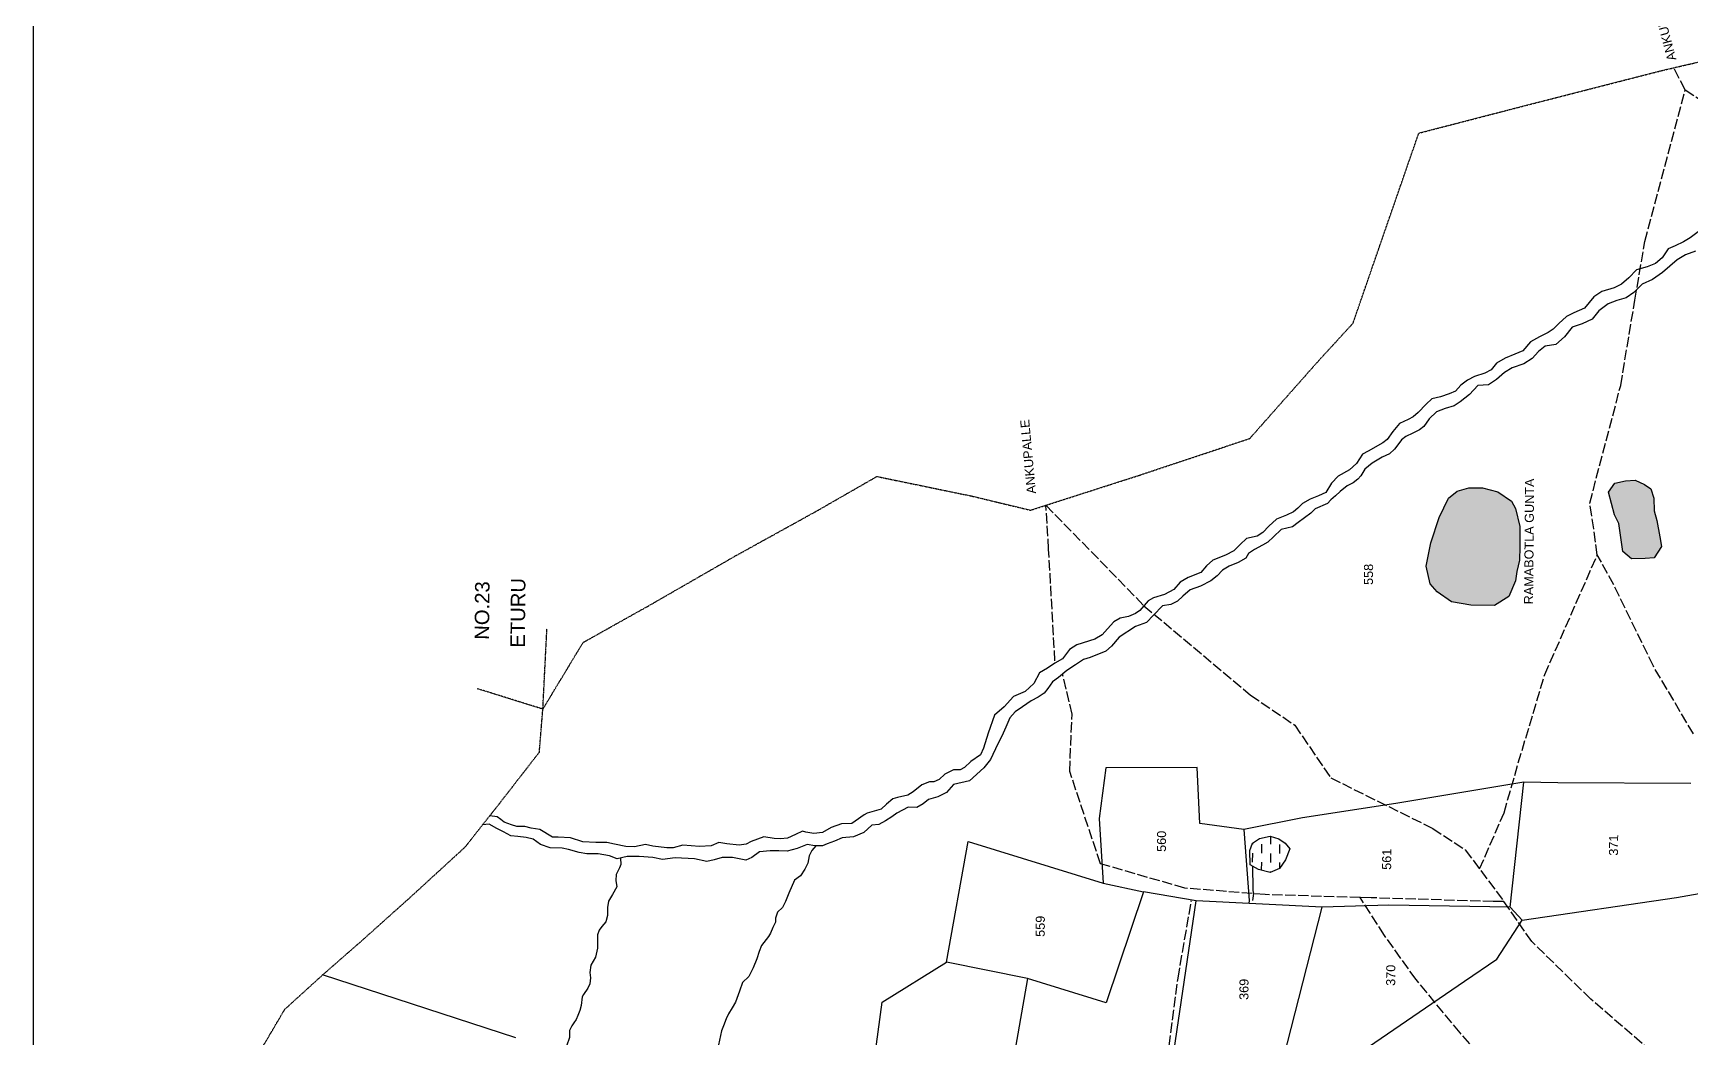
# Model space of a CAD drawing. Header units: inches. Extents: x 343459 to 349076, y 1589263 to 1597215.
# Drawn here: x 343459 to 345382, y 1593366 to 1594530 of the extents above; entities that cross this region are included whole.
import ezdxf

# ---------------------------------------------------------------- set-up
doc = ezdxf.new("R2010")
doc.units = ezdxf.units.IN
doc.header["$MEASUREMENT"] = 0
doc.linetypes.add('ACAD_ISO02W100', pattern=[15, 12, -3])
doc.linetypes.add('BORDER', pattern=[1.75, 0.5, -0.25, 0.5, -0.25, 0, -0.25])
for name, color, linetype in [('C LINE COO', 6, 'Continuous'), ('CARTTRACK', 30, 'ACAD_ISO02W100'), ('NALA', 4, 'Continuous'), ('SURVEY_BND', 7, 'Continuous'), ('SURVEY_NO', 7, 'Continuous'), ('TEXT', 7, 'Continuous'), ('WATER_BODY', 4, 'Continuous')]:
    doc.layers.add(name, color=color, linetype=linetype)
doc.layers.add('VILL_BOUNDARY', color=6, linetype='BORDER', lineweight=30)
doc.styles.get("Standard").update_dxf_attribs({"font": 'arial.ttf'})
pattern_1 = [(89.4935, (347145.951, 1586976.724), (-10.405588, 10.591208), [10.498808, -10.498808])]

msp = doc.modelspace()

# ---------------------------------------------------------------- hatches: boundary and pattern name
at = {"layer": 'WATER_BODY'}
h = msp.add_hatch(dxfattribs=at)
h.set_pattern_fill('DASH', color=256, scale=20, angle=89.4935, style=0)
h.set_pattern_definition(pattern_1)
h.paths.add_polyline_path([(346591.8, 1592686.8), (346588.3, 1592685.3), (346583.3, 1592678.4), (346581.7, 1592670.6), (346576.9, 1592660.4), (346570.7, 1592650.8), (346571, 1592644), (346575.6, 1592635.5), (346582.9, 1592624.9), (346592.6, 1592617.3), (346599.1, 1592617.3), (346602.3, 1592618.4), (346605.2, 1592624.2), (346611.9, 1592635.1), (346625.5, 1592650.6), (346632.5, 1592663.5), (346644, 1592673.8), (346648.7, 1592688.1), (346643.1, 1592691.9), (346634.3, 1592692.4), (346625.3, 1592691.3), (346610.3, 1592687.9)])
h.paths.add_polyline_path([(346128.9, 1593211.6), (346095.5, 1593198), (346040.3, 1593174.2), (345987.4, 1593165.6), (345957.8, 1593164.3), (345938.4, 1593156.9), (345910.1, 1593131.5), (345866.5, 1593114.6), (345850.4, 1593104.4), (345817.7, 1593095.3), (345745.1, 1593081.4), (345677.6, 1593065.1), (345677.2, 1593052.7), (345686.2, 1593039.9), (345706.3, 1593031.8), (345726, 1593031.7), (345742.6, 1593035.2), (345779.5, 1593041.5), (345810.6, 1593045.7), (345824.8, 1593041.7), (345851, 1593031.5), (345877.9, 1593010.6), (345891.6, 1592995), (345905.3, 1592972.5), (345922.7, 1592950.9), (345941.5, 1592915.3), (345959.7, 1592892.4), (345978.8, 1592870.8), (345994, 1592856.7), (346028.6, 1592837.6), (346047.9, 1592830.2), (346059.6, 1592820.7), (346070.3, 1592808.2), (346084.7, 1592799.3), (346108.2, 1592793.7), (346120.5, 1592791.5), (346140.5, 1592794.9), (346159, 1592801.4), (346174.1, 1592807.3), (346191.4, 1592809.9), (346207.1, 1592814.9), (346219.1, 1592829.3), (346248.5, 1592850.6), (346283.8, 1592871.7), (346301.4, 1592885.5), (346315.3, 1592889.6), (346323, 1592902), (346335.3, 1592925.4), (346335.4, 1592938.7), (346335.6, 1592961.1), (346329.2, 1592989.6), (346320.5, 1593024.1), (346317.2, 1593034.4), (346317.9, 1593046.5), (346322, 1593060.1), (346333.4, 1593084.2), (346342.6, 1593105.9), (346344.6, 1593122.8), (346344.8, 1593143), (346345, 1593170.1), (346334.5, 1593182.5), (346322, 1593193.4), (346309.6, 1593200.2), (346299.6, 1593200), (346283, 1593203.2), (346269.4, 1593207.3), (346258.3, 1593213.4), (346242.6, 1593234.5), (346232.2, 1593249.7), (346223.4, 1593251.3)])
h.paths.add_polyline_path([(345966.7, 1592458.9), (345949.1, 1592442), (345936, 1592428.2), (345944.3, 1592414.8), (345953, 1592394.1), (345960.3, 1592381.3), (345960.1, 1592367.6), (345963.7, 1592355.6), (345975.6, 1592351.2), (345986.4, 1592351.4), (345999.6, 1592355.7), (346007.5, 1592368.9), (346019.2, 1592398.8), (346031.3, 1592417.4), (346050.2, 1592423.1), (346082.2, 1592418.1), (346126, 1592408.1), (346158.2, 1592401.7), (346194, 1592394.5), (346217.8, 1592393.3), (346230, 1592399.7), (346244.2, 1592403.9), (346268.7, 1592407), (346281.7, 1592412), (346285.1, 1592417.8), (346285.1, 1592422), (346267.8, 1592419.8), (346243.5, 1592413.9), (346228.4, 1592416.2), (346219.4, 1592422), (346212.3, 1592437.7), (346189.9, 1592444), (346139.9, 1592454.7), (346099, 1592463.5), (346057.8, 1592467.4), (346029.7, 1592475.9), (346004.6, 1592476.7), (345983.4, 1592470.1)])
h.paths.add_polyline_path([(345778.6, 1592423.4), (345707.8, 1592395.1), (345650.8, 1592372.3), (345564.8, 1592336.9), (345531.7, 1592336.6), (345470.9, 1592331.8), (345409, 1592323), (345377, 1592311.6), (345354.4, 1592296), (345324.9, 1592268.9), (345291.7, 1592236.1), (345251.2, 1592191.7), (345222.5, 1592169.5), (345201.5, 1592163.6), (345177, 1592153), (345160.7, 1592138.8), (345153.1, 1592124.3), (345137.6, 1592087.8), (345125, 1592048.6), (345107.9, 1592016.4), (345079.4, 1591965.1), (345064.4, 1591928.4), (345057.8, 1591910.4), (345047.4, 1591889.9), (345036.4, 1591863.7), (345023.1, 1591835.5), (345021.6, 1591830.9), (345028.3, 1591830.9), (345037.1, 1591833.7), (345051.3, 1591838.9), (345063.9, 1591848.2), (345075.2, 1591855), (345100.5, 1591861.5), (345119.8, 1591868), (345146.1, 1591889.7), (345168.9, 1591904.7), (345192.2, 1591917), (345211.5, 1591922.5), (345223.3, 1591933.1), (345241.6, 1591955.9), (345261.8, 1591976), (345292.9, 1591999.8), (345334.8, 1592027.5), (345374.9, 1592046.1), (345434.4, 1592077.9), (345478.8, 1592100.5), (345529.7, 1592127.3), (345557.6, 1592143), (345595, 1592160.2), (345631.3, 1592177.1), (345652.8, 1592191.6), (345691.9, 1592209.4), (345715.4, 1592222.3), (345733.4, 1592228.3), (345761.5, 1592237.7), (345786.1, 1592244.8), (345812.8, 1592249.1), (345843.3, 1592254.7), (345860.2, 1592261.1), (345879.3, 1592272.2), (345901.7, 1592282.9), (345927.9, 1592289.7), (345950.7, 1592295.2), (345958.9, 1592300.8), (345965, 1592310.3), (345966.5, 1592323.1), (345960.8, 1592335.3), (345949.2, 1592350.2), (345939, 1592366), (345933.4, 1592380.4), (345927.4, 1592408.1), (345923.4, 1592419.8), (345911.5, 1592426.7), (345821.7, 1592434.3)])
h.paths.add_polyline_path([(345100.5, 1593991.5), (345089.7, 1593969), (345080.1, 1593939.5), (345074.7, 1593912.6), (345079.4, 1593892.1), (345087.3, 1593882.9), (345103.9, 1593871.2), (345126.5, 1593867.3), (345153.9, 1593867), (345170.6, 1593877.4), (345178.1, 1593895.5), (345179.6, 1593906.3), (345183, 1593919.4), (345183.1, 1593934.9), (345183.1, 1593958.6), (345178.3, 1593979.5), (345173.7, 1593988), (345157.6, 1593998.5), (345140, 1594003.3), (345124, 1594003.5), (345110.6, 1593999.6)])
h.paths.add_polyline_path([(345305.9, 1594011.3), (345293.6, 1594008.8), (345286, 1593998.2), (345292.9, 1593972.1), (345298, 1593961.9), (345302.6, 1593929.7), (345312.9, 1593921.1), (345328.5, 1593921.3), (345338.9, 1593922.2), (345347.5, 1593935.5), (345345.7, 1593946.5), (345342.3, 1593965.5), (345339.1, 1593976.5), (345338.6, 1593991.2), (345335.1, 1594002), (345327.7, 1594007.2), (345317, 1594012.2)])
h.paths.add_polyline_path([(346538.6, 1594255.6), (346532.9, 1594246.7), (346527.5, 1594228.8), (346528.8, 1594209.6), (346536.4, 1594202.2), (346542.3, 1594206.5), (346546.4, 1594213.1), (346546.8, 1594219.5), (346550.6, 1594231.1), (346563.7, 1594241.2), (346576, 1594244.1), (346592.1, 1594238.4), (346612.9, 1594230.9), (346614.3, 1594233.9), (346614.4, 1594236.5), (346613.5, 1594240.3), (346607.8, 1594244.9), (346603.4, 1594247.5), (346596.5, 1594252.4), (346584, 1594260.6), (346570.6, 1594263.1), (346547.5, 1594258.3)])
h.paths.add_polyline_path([(346778.3, 1593610.2), (346768.8, 1593597.6), (346756.8, 1593580.3), (346745, 1593558.2), (346741, 1593550.9), (346739.9, 1593544.5), (346740.8, 1593539.4), (346743.7, 1593534.6), (346749.1, 1593530), (346753.5, 1593526.8), (346761.8, 1593522.8), (346777.1, 1593516.4), (346794.7, 1593514.5), (346808, 1593514.2), (346817.5, 1593517.1), (346823.2, 1593524.9), (346825.1, 1593529.3), (346828.1, 1593538.3), (346831.3, 1593542.7), (346834.4, 1593542.7), (346840.7, 1593541.7), (346852.2, 1593533.7), (346855, 1593537), (346855.1, 1593543.1), (346855, 1593548), (346860.6, 1593563), (346859.7, 1593573.5), (346845.4, 1593586.1), (346828, 1593598.7), (346809.3, 1593608.5), (346794.4, 1593612.4)])
h.paths.add_polyline_path([(346077.1, 1592904.7), (346078.3, 1593039.7), (346062.2, 1593039.8), (346061, 1592904.8)], flags=24)
h.paths.add_polyline_path([(346041.4, 1592951.3), (346041.9, 1593007.6), (346025.4, 1593007.8), (346024.9, 1592951.5)], flags=24)
h.paths.add_polyline_path([(346047.6, 1592310.6), (346048.9, 1592452.5), (346032.7, 1592452.6), (346031.5, 1592310.8)], flags=9)
h.paths.add_polyline_path([(345537.9, 1592147.5), (345539.4, 1592320.4), (345523.3, 1592320.6), (345521.8, 1592147.7)], flags=24)
h.paths.add_polyline_path([(346807.4, 1593543.2), (346807.7, 1593571.8), (346791.7, 1593571.9), (346791.4, 1593543.3)], flags=24)
h = msp.add_hatch(dxfattribs=at)
h.set_pattern_fill('DASH', color=256, scale=20, angle=89.4935, style=0)
h.set_pattern_definition(pattern_1)
h.paths.add_polyline_path([(343722.7, 1593163.8), (343715.7, 1593163.2), (343711.2, 1593159.7), (343704.5, 1593157.3), (343697.9, 1593155.9), (343694.2, 1593150.5), (343693.3, 1593143.8), (343694.1, 1593136), (343694, 1593120), (343695.7, 1593109.5), (343701.7, 1593109.1), (343708.1, 1593113.9), (343715.9, 1593120.4), (343724.1, 1593124.3), (343739.2, 1593129.6), (343753.1, 1593129.4), (343760.3, 1593132.4), (343760.7, 1593139.3), (343756.5, 1593149), (343749.7, 1593154.5), (343744.3, 1593158.5), (343739.2, 1593163), (343733.8, 1593164), (343729, 1593164)])
h.paths.add_polyline_path([(343968.2, 1592904), (343968.2, 1592899), (343973.4, 1592895.4), (343999.6, 1592888.2), (344024.4, 1592888), (344033.4, 1592890.7), (344044.2, 1592905.8), (344047.4, 1592923.7), (344060.3, 1592948.9), (344054.1, 1592958.5), (344044.2, 1592963), (344029.4, 1592979.6), (344019.8, 1592983.7), (344012.7, 1592983)])
h.paths.add_polyline_path([(343976, 1592967.4), (343970, 1592958.5), (343968.1, 1592941.5), (343968.2, 1592923.4), (343968.2, 1592904), (344012.7, 1592983), (344006.3, 1592982.3), (343989.8, 1592974.2)])
h.paths.add_polyline_path([(344881.4, 1593597), (344873.4, 1593591.6), (344870, 1593583.1), (344870.4, 1593566.3), (344880.3, 1593561), (344893.7, 1593557.3), (344904.7, 1593561.9), (344911.7, 1593572), (344916.7, 1593584.9), (344911.3, 1593591.3), (344903.9, 1593596.5), (344893.8, 1593599.4)])
h.paths.add_polyline_path([(344023.4, 1592912.6), (344023.6, 1592941.1), (344007.6, 1592941.3), (344007.4, 1592912.7)], flags=24)

# ---------------------------------------------------------------- linework, layer by layer
at = {"layer": 'C LINE COO', "color": 0}
msp.add_lwpolyline([(349075.6, 1589263.4), (349075.6, 1597215.1), (343459.3, 1597215.1), (343459.3, 1589263.4), (349075.6, 1589263.4)], dxfattribs=at)
at = {"layer": 'CARTTRACK'}
for p, q in [((345374.9, 1594464.6), (345361.8, 1594490.2)), ((345328.2, 1594288.9), (345374.9, 1594464.6)), ((345374.9, 1594464.6), (345399.4, 1594448.9)), ((345316.7, 1594220.8), (345328.2, 1594288.9)), ((345300.2, 1594122), (345316.7, 1594220.8)), ((345264.3, 1593985.4), (345300.2, 1594122)), ((344636.9, 1593932.2), (344633.7, 1593983.1)), ((344633.7, 1593983.1), (344717.4, 1593897.6)), ((345269.2, 1593955.7), (345264.3, 1593985.4)), ((345273.1, 1593925.6), (345269.2, 1593955.7)), ((344644.2, 1593802.7), (344636.9, 1593932.2)), ((345212.2, 1593786.9), (345273.1, 1593925.6)), ((345292.3, 1593890.8), (345273.1, 1593925.6)), ((344717.4, 1593897.6), (344747.3, 1593866.7)), ((345338.2, 1593796.5), (345292.3, 1593890.8)), ((344747.3, 1593866.7), (344871.1, 1593763)), ((344664, 1593740.8), (344653.1, 1593787.5)), ((345181.5, 1593684.4), (345212.2, 1593786.9)), ((345384.6, 1593718), (345338.2, 1593796.5)), ((344871.1, 1593763), (344922.3, 1593728.2)), ((344661.3, 1593674.7), (344664, 1593740.8)), ((344922.3, 1593728.2), (344964, 1593667.1)), ((345165, 1593626.7), (345181.5, 1593684.4)), ((344697, 1593567.6), (344661.3, 1593674.7)), ((344964, 1593667.1), (345082.2, 1593608.6)), ((345136.6, 1593561.6), (345165, 1593626.7)), ((345082.2, 1593608.6), (345120, 1593583.8)), ((344794.7, 1593539.3), (344697, 1593567.6)), ((345120, 1593583.8), (345164.7, 1593524)), ((344887.8, 1593531.8), (344794.7, 1593539.3)), ((344998.1, 1593528.3), (344887.8, 1593531.8)), ((344786.9, 1593435), (344802.5, 1593525)), ((345026.2, 1593484.6), (344998.1, 1593528.3)), ((345011, 1593528.1), (344998.1, 1593528.3)), ((345152.5, 1593523.8), (345011, 1593528.1)), ((345164.7, 1593524), (345152.5, 1593523.8)), ((345197.2, 1593477.3), (345164.7, 1593524)), ((345062.9, 1593433.5), (345026.2, 1593484.6)), ((345265.5, 1593410.7), (345197.2, 1593477.3)), ((344765.1, 1593267.4), (344786.9, 1593435)), ((345113.9, 1593371.7), (345062.9, 1593433.5)), ((345336.3, 1593349.6), (345265.5, 1593410.7)), ((345175, 1593302.9), (345113.9, 1593371.7))]:
    msp.add_line(p, q, dxfattribs=at)
at = {"layer": 'NALA'}
for p, q in [((345390.2, 1594300.2), (345380.7, 1594293)), ((345355.3, 1594280.2), (345348.3, 1594270.1)), ((345363.3, 1594283.7), (345355.3, 1594280.2)), ((345373.1, 1594288.4), (345363.3, 1594283.7)), ((345380.7, 1594293), (345373.1, 1594288.4)), ((345330.8, 1594259.4), (345318.5, 1594256.2)), ((345340.6, 1594263.3), (345330.8, 1594259.4)), ((345348.3, 1594270.1), (345340.6, 1594263.3)), ((345365.6, 1594267.8), (345348.7, 1594252.8)), ((345375.5, 1594273.5), (345365.6, 1594267.8)), ((345387, 1594277.8), (345375.5, 1594273.5)), ((345309.7, 1594246.9), (345301.3, 1594239.3)), ((345318.5, 1594256.2), (345309.7, 1594246.9)), ((345337.1, 1594244.9), (345325, 1594239.3)), ((345348.7, 1594252.8), (345337.1, 1594244.9)), ((345268.9, 1594224.9), (345263.5, 1594218.3)), ((345278.4, 1594230.8), (345268.9, 1594224.9)), ((345292.5, 1594235), (345278.4, 1594230.8)), ((345295.6, 1594220.4), (345285.8, 1594216.5)), ((345301.3, 1594239.3), (345292.5, 1594235)), ((345306.7, 1594223.4), (345295.6, 1594220.4)), ((345315.6, 1594229.6), (345306.7, 1594223.4)), ((345325, 1594239.3), (345315.6, 1594229.6)), ((345237.2, 1594202), (345228.5, 1594193.7)), ((345245.9, 1594206.3), (345237.2, 1594202)), ((345258.3, 1594211.5), (345245.9, 1594206.3)), ((345263.5, 1594218.3), (345258.3, 1594211.5)), ((345274.7, 1594208.6), (345267, 1594198.9)), ((345285.8, 1594216.5), (345274.7, 1594208.6)), ((345216.2, 1594183.2), (345206, 1594178.4)), ((345222.1, 1594187.4), (345216.2, 1594183.2)), ((345228.5, 1594193.7), (345222.1, 1594187.4)), ((345243.9, 1594189.4), (345234.9, 1594178.3)), ((345255.5, 1594193.3), (345243.9, 1594189.4)), ((345267, 1594198.9), (345255.5, 1594193.3)), ((345195.8, 1594172.7), (345186.8, 1594162.3)), ((345206, 1594178.4), (345195.8, 1594172.7)), ((345212.7, 1594167.4), (345205.1, 1594161.3)), ((345225.1, 1594169.6), (345212.7, 1594167.4)), ((345234.9, 1594178.3), (345225.1, 1594169.6)), ((345156.3, 1594147.8), (345149.9, 1594140)), ((345166.3, 1594153.8), (345156.3, 1594147.8)), ((345177.5, 1594158.3), (345166.3, 1594153.8)), ((345188.1, 1594147.2), (345174.4, 1594142.4)), ((345186.8, 1594162.3), (345177.5, 1594158.3)), ((345197.4, 1594153.4), (345188.1, 1594147.2)), ((345205.1, 1594161.3), (345197.4, 1594153.4)), ((345122.6, 1594128.3), (345114.7, 1594122.3)), ((345130.8, 1594132.3), (345122.6, 1594128.3)), ((345142.8, 1594136.3), (345130.8, 1594132.3)), ((345149.9, 1594140), (345142.8, 1594136.3)), ((345156.1, 1594128.8), (345147.1, 1594122.7)), ((345165.4, 1594137.2), (345156.1, 1594128.8)), ((345174.4, 1594142.4), (345165.4, 1594137.2)), ((345081.4, 1594106.3), (345074.7, 1594100.3)), ((345091.3, 1594109), (345081.4, 1594106.3)), ((345101.2, 1594112.2), (345091.3, 1594109)), ((345108.8, 1594115.5), (345101.2, 1594112.2)), ((345114.7, 1594122.3), (345108.8, 1594115.5)), ((345124.9, 1594111.4), (345114.1, 1594103)), ((345134.7, 1594121.9), (345124.9, 1594111.4)), ((345147.1, 1594122.7), (345134.7, 1594121.9)), ((345065.5, 1594090.7), (345059.6, 1594085.7)), ((345074.7, 1594100.3), (345065.5, 1594090.7)), ((345086.8, 1594091.6), (345078.1, 1594083.2)), ((345096.7, 1594095.2), (345086.8, 1594091.6)), ((345107, 1594098.2), (345096.7, 1594095.2)), ((345114.1, 1594103), (345107, 1594098.2)), ((345035.9, 1594068.8), (345029.5, 1594059.5)), ((345043.8, 1594077.9), (345035.9, 1594068.8)), ((345053.8, 1594082.4), (345043.8, 1594077.9)), ((345059.6, 1594085.7), (345053.8, 1594082.4)), ((345067.1, 1594070.4), (345059.2, 1594066.5)), ((345072.1, 1594074.5), (345067.1, 1594070.4)), ((345078.1, 1594083.2), (345072.1, 1594074.5)), ((345024.3, 1594055.5), (345007.5, 1594046)), ((345029.5, 1594059.5), (345024.3, 1594055.5)), ((345037.9, 1594048), (345032, 1594042.6)), ((345041.7, 1594053.2), (345037.9, 1594048)), ((345046.1, 1594058.8), (345041.7, 1594053.2)), ((345050.9, 1594062.9), (345046.1, 1594058.8)), ((345059.2, 1594066.5), (345050.9, 1594062.9)), ((344993.9, 1594031.6), (344985.7, 1594024.3)), ((345000.9, 1594042.2), (344993.9, 1594031.6)), ((345007.5, 1594046), (345000.9, 1594042.2)), ((345011.9, 1594031.8), (345003.5, 1594024.9)), ((345023.5, 1594038.7), (345011.9, 1594031.8)), ((345032, 1594042.6), (345023.5, 1594038.7)), ((344972.8, 1594017), (344964.8, 1594008.9)), ((344985.7, 1594024.3), (344972.8, 1594017)), ((344990.1, 1594009.3), (344983.1, 1594005.7)), ((344995.4, 1594013.2), (344990.1, 1594009.3)), ((344998.9, 1594017.3), (344995.4, 1594013.2)), ((345003.5, 1594024.9), (344998.9, 1594017.3)), ((344940, 1593990.1), (344931.4, 1593985.3)), ((344949.7, 1593994), (344940, 1593990.1)), ((344958.4, 1593997.8), (344949.7, 1593994)), ((344964.8, 1594008.9), (344958.4, 1593997.8)), ((344969.7, 1593994), (344964.3, 1593989.3)), ((344975, 1593999.2), (344969.7, 1593994)), ((344983.1, 1594005.7), (344975, 1593999.2)), ((344912.7, 1593971.5), (344901, 1593967)), ((344920.9, 1593975.5), (344912.7, 1593971.5)), ((344925.7, 1593979.8), (344920.9, 1593975.5)), ((344931.4, 1593985.3), (344925.7, 1593979.8)), ((344941, 1593974), (344926.4, 1593963)), ((344945.9, 1593979), (344941, 1593974)), ((344960.1, 1593985), (344945.9, 1593979)), ((344964.3, 1593989.3), (344960.1, 1593985)), ((344885.1, 1593951.7), (344878.8, 1593947.2)), ((344892.1, 1593959), (344885.1, 1593951.7)), ((344901, 1593967), (344892.1, 1593959)), ((344906.7, 1593955.1), (344897.7, 1593946.7)), ((344919.6, 1593958.3), (344906.7, 1593955.1)), ((344926.4, 1593963), (344919.6, 1593958.3)), ((344858.9, 1593937.6), (344851.5, 1593930.3)), ((344866.3, 1593944.7), (344858.9, 1593937.6)), ((344878.8, 1593947.2), (344866.3, 1593944.7)), ((344885, 1593936.8), (344875.4, 1593931.7)), ((344891.1, 1593940.2), (344885, 1593936.8)), ((344897.7, 1593946.7), (344891.1, 1593940.2)), ((344820.1, 1593912.8), (344813.2, 1593905.3)), ((344827.3, 1593919.6), (344820.1, 1593912.8)), ((344842, 1593925.1), (344827.3, 1593919.6)), ((344851.5, 1593930.3), (344842, 1593925.1)), ((344856.8, 1593916.6), (344846.3, 1593912.7)), ((344865.5, 1593921.9), (344856.8, 1593916.6)), ((344868.8, 1593927.1), (344865.5, 1593921.9)), ((344875.4, 1593931.7), (344868.8, 1593927.1)), ((344789.5, 1593894), (344782, 1593885.5)), ((344798.7, 1593899.3), (344789.5, 1593894)), ((344813.2, 1593905.3), (344798.7, 1593899.3)), ((344824.8, 1593895.7), (344812.8, 1593889.5)), ((344832.2, 1593901.5), (344824.8, 1593895.7)), ((344838.6, 1593907.8), (344832.2, 1593901.5)), ((344846.3, 1593912.7), (344838.6, 1593907.8)), ((344758.4, 1593875.9), (344752.1, 1593872.2)), ((344771.3, 1593879.7), (344758.4, 1593875.9)), ((344782, 1593885.5), (344771.3, 1593879.7)), ((344792.3, 1593877.8), (344786.4, 1593871.9)), ((344801.1, 1593885), (344792.3, 1593877.8)), ((344812.8, 1593889.5), (344801.1, 1593885)), ((344737.5, 1593857.6), (344729.6, 1593854.3)), ((344742.6, 1593861.3), (344737.5, 1593857.6)), ((344752.1, 1593872.2), (344742.6, 1593861.3)), ((344758.4, 1593855.8), (344750.3, 1593847.1)), ((344768.9, 1593866.5), (344758.4, 1593855.8)), ((344778.7, 1593868.1), (344768.9, 1593866.5)), ((344786.4, 1593871.9), (344778.7, 1593868.1)), ((344705.1, 1593839.8), (344698.9, 1593833)), ((344712.5, 1593847.9), (344705.1, 1593839.8)), ((344719.9, 1593852.4), (344712.5, 1593847.9)), ((344737.7, 1593842.4), (344718.8, 1593830.3)), ((344729.6, 1593854.3), (344719.9, 1593852.4)), ((344750.3, 1593847.1), (344737.7, 1593842.4)), ((344669.5, 1593821.3), (344661, 1593815.8)), ((344690.5, 1593828), (344669.5, 1593821.3)), ((344698.9, 1593833), (344690.5, 1593828)), ((344709.7, 1593819.6), (344703.3, 1593814.1)), ((344718.8, 1593830.3), (344709.7, 1593819.6)), ((344644.1, 1593800.2), (344635.7, 1593794.4)), ((344652.8, 1593805.2), (344644.1, 1593800.2)), ((344661, 1593815.8), (344652.8, 1593805.2)), ((344668.2, 1593798.3), (344658, 1593791.5)), ((344677.3, 1593804.2), (344668.2, 1593798.3)), ((344685.2, 1593806.6), (344677.3, 1593804.2)), ((344703.3, 1593814.1), (344685.2, 1593806.6)), ((344626.3, 1593788.9), (344619.6, 1593776.7)), ((344635.7, 1593794.4), (344626.3, 1593788.9)), ((344641.2, 1593778.4), (344635.9, 1593770.7)), ((344648.2, 1593783.5), (344641.2, 1593778.4)), ((344658, 1593791.5), (344648.2, 1593783.5)), ((344596.1, 1593761.4), (344585.4, 1593749.5)), ((344609.6, 1593767.4), (344596.1, 1593761.4)), ((344619.6, 1593776.7), (344609.6, 1593767.4)), ((344624.7, 1593760.7), (344616.6, 1593756.6)), ((344631.7, 1593765.2), (344624.7, 1593760.7)), ((344635.9, 1593770.7), (344631.7, 1593765.2)), ((344574.2, 1593740), (344566.6, 1593719)), ((344585.4, 1593749.5), (344574.2, 1593740)), ((344598, 1593743.5), (344591.7, 1593736.6)), ((344606.5, 1593749.4), (344598, 1593743.5)), ((344616.6, 1593756.6), (344606.5, 1593749.4)), ((344587.4, 1593725.9), (344582.5, 1593715.4)), ((344591.7, 1593736.6), (344587.4, 1593725.9)), ((344561.4, 1593701.7), (344557.8, 1593693.9)), ((344566.6, 1593719), (344561.4, 1593701.7)), ((344577.9, 1593706.4), (344569.4, 1593688.4)), ((344582.5, 1593715.4), (344577.9, 1593706.4)), ((344546.5, 1593686.1), (344539.4, 1593679.1)), ((344557.8, 1593693.9), (344546.5, 1593686.1)), ((344569.4, 1593688.4), (344561.6, 1593678.7)), ((344510, 1593665.1), (344503.9, 1593662.6)), ((344516.7, 1593671.4), (344510, 1593665.1)), ((344526.4, 1593676.6), (344516.7, 1593671.4)), ((344534.3, 1593676.3), (344526.4, 1593676.6)), ((344545.2, 1593663.8), (344526.4, 1593659.4)), ((344539.4, 1593679.1), (344534.3, 1593676.3)), ((344561.6, 1593678.7), (344545.2, 1593663.8)), ((344461.7, 1593644.3), (344456.1, 1593642.9)), ((344473.7, 1593647), (344461.7, 1593644.3)), ((344479.8, 1593650.8), (344473.7, 1593647)), ((344489.7, 1593659.1), (344479.8, 1593650.8)), ((344498.9, 1593662.6), (344489.7, 1593659.1)), ((344508.2, 1593645.3), (344497.4, 1593641.9)), ((344503.9, 1593662.6), (344498.9, 1593662.6)), ((344518.3, 1593650.1), (344508.2, 1593645.3)), ((344526.4, 1593659.4), (344518.3, 1593650.1)), ((344426.5, 1593626.4), (344422.9, 1593624.4)), ((344442.5, 1593630.8), (344426.5, 1593626.4)), ((344448.7, 1593636.6), (344442.5, 1593630.8)), ((344456.1, 1593642.9), (344448.7, 1593636.6)), ((344460.7, 1593626.2), (344455.1, 1593622)), ((344474, 1593633), (344460.7, 1593626.2)), ((344484, 1593632.9), (344474, 1593633)), ((344491.4, 1593637.1), (344484, 1593632.9)), ((344497.4, 1593641.9), (344491.4, 1593637.1)), ((343988.2, 1593613.6), (343980.5, 1593612.6)), ((343997.2, 1593608.3), (343988.2, 1593613.6)), ((343997.4, 1593622), (343988.9, 1593623.3)), ((344004.8, 1593604.4), (343997.2, 1593608.3)), ((344001.7, 1593618.7), (343997.4, 1593622)), ((344005.5, 1593615.9), (344001.7, 1593618.7)), ((344013.9, 1593612.7), (344005.5, 1593615.9)), ((344020.2, 1593610.6), (344013.9, 1593612.7)), ((344029.3, 1593610.6), (344020.2, 1593610.6)), ((344036.9, 1593608.7), (344029.3, 1593610.6)), ((344046.8, 1593607.4), (344036.9, 1593608.7)), ((344061.6, 1593598.3), (344046.8, 1593607.4)), ((344384.6, 1593609.7), (344374.6, 1593603.7)), ((344396.7, 1593613.7), (344384.6, 1593609.7)), ((344408.6, 1593614.1), (344396.7, 1593613.7)), ((344412.7, 1593616.8), (344408.6, 1593614.1)), ((344422.9, 1593624.4), (344412.7, 1593616.8)), ((344431.7, 1593612.4), (344422.6, 1593603.8)), ((344440.1, 1593613.1), (344431.7, 1593612.4)), ((344447.7, 1593617.2), (344440.1, 1593613.1)), ((344455.1, 1593622), (344447.7, 1593617.2)), ((344013.1, 1593600.1), (344004.8, 1593604.4)), ((344021.5, 1593599), (344013.1, 1593600.1)), ((344031.2, 1593597.9), (344021.5, 1593599)), ((344039.2, 1593596.1), (344031.2, 1593597.9)), ((344047.5, 1593589.7), (344039.2, 1593596.1)), ((344058.9, 1593586.1), (344047.5, 1593589.7)), ((344072.9, 1593585.7), (344058.9, 1593586.1)), ((344068, 1593598.3), (344061.6, 1593598.3)), ((344082.4, 1593597.6), (344068, 1593598.3)), ((344096.9, 1593592.9), (344082.4, 1593597.6)), ((344111.8, 1593592.3), (344096.9, 1593592.9)), ((344124.5, 1593592.4), (344111.8, 1593592.3)), ((344133.6, 1593590.1), (344124.5, 1593592.4)), ((344146.5, 1593587.4), (344133.6, 1593590.1)), ((344156.6, 1593587.3), (344146.5, 1593587.4)), ((344169.4, 1593589.7), (344156.6, 1593587.3)), ((344178, 1593588.1), (344169.4, 1593589.7)), ((344194.2, 1593586.2), (344178, 1593588.1)), ((344201.3, 1593586.2), (344194.2, 1593586.2)), ((344212.8, 1593589.1), (344201.3, 1593586.2)), ((344232.2, 1593587.7), (344212.8, 1593589.1)), ((344245.4, 1593588.3), (344232.2, 1593587.7)), ((344254.6, 1593592.1), (344245.4, 1593588.3)), ((344263.9, 1593590.7), (344254.6, 1593592.1)), ((344278.1, 1593589.1), (344263.9, 1593590.7)), ((344286, 1593590.3), (344278.1, 1593589.1)), ((344292.1, 1593593.2), (344286, 1593590.3)), ((344306.6, 1593598.7), (344292.1, 1593593.2)), ((344318.5, 1593596.8), (344306.6, 1593598.7)), ((344325.9, 1593596.5), (344318.5, 1593596.8)), ((344334.2, 1593597.2), (344325.9, 1593596.5)), ((344343.2, 1593601.4), (344334.2, 1593597.2)), ((344351.6, 1593605.2), (344343.2, 1593601.4)), ((344357, 1593589.7), (344345.2, 1593585.3)), ((344355.4, 1593604.1), (344351.6, 1593605.2)), ((344364.5, 1593602.5), (344355.4, 1593604.1)), ((344365.7, 1593588.3), (344357, 1593589.7)), ((344366.8, 1593588.3), (344362.4, 1593582.8)), ((344374.6, 1593603.7), (344364.5, 1593602.5)), ((344374.8, 1593588.2), (344365.7, 1593588.3)), ((344380, 1593590.6), (344374.8, 1593588.2)), ((344388.7, 1593593.6), (344380, 1593590.6)), ((344397.5, 1593597.7), (344388.7, 1593593.6)), ((344410.7, 1593598.7), (344397.5, 1593597.7)), ((344422.6, 1593603.8), (344410.7, 1593598.7)), ((344080.1, 1593584.2), (344072.9, 1593585.7)), ((344092.3, 1593580.6), (344080.1, 1593584.2)), ((344101.3, 1593579.1), (344092.3, 1593580.6)), ((344114.5, 1593579), (344101.3, 1593579.1)), ((344127.7, 1593576.8), (344114.5, 1593579)), ((344136.4, 1593573.2), (344127.7, 1593576.8)), ((344148.3, 1593575.9), (344136.4, 1593573.2)), ((344140.8, 1593566.9), (344139.3, 1593562.8)), ((344140.3, 1593574.1), (344140.8, 1593566.9)), ((344162.2, 1593575.8), (344148.3, 1593575.9)), ((344177.9, 1593574.9), (344162.2, 1593575.8)), ((344189.3, 1593572.4), (344177.9, 1593574.9)), ((344203.8, 1593574.4), (344189.3, 1593572.4)), ((344226.1, 1593573.1), (344203.8, 1593574.4)), ((344240.4, 1593570.2), (344226.1, 1593573.1)), ((344249.1, 1593572.2), (344240.4, 1593570.2)), ((344258.5, 1593574.9), (344249.1, 1593572.2)), ((344270.3, 1593574.8), (344258.5, 1593574.9)), ((344285.6, 1593571.9), (344270.3, 1593574.8)), ((344292.6, 1593575), (344285.6, 1593571.9)), ((344301.6, 1593581.2), (344292.6, 1593575)), ((344313.8, 1593582.5), (344301.6, 1593581.2)), ((344324.2, 1593582.4), (344313.8, 1593582.5)), ((344333.6, 1593582.3), (344324.2, 1593582.4)), ((344345.2, 1593585.3), (344333.6, 1593582.3)), ((344357.5, 1593568.4), (344354.3, 1593561.4)), ((344359.3, 1593576.6), (344357.5, 1593568.4)), ((344362.4, 1593582.8), (344359.3, 1593576.6)), ((344135.5, 1593555.3), (344135.1, 1593548.3)), ((344135.1, 1593548.3), (344136, 1593541)), ((344139.3, 1593562.8), (344135.5, 1593555.3)), ((344342.1, 1593548.4), (344335.7, 1593533.3)), ((344349, 1593553.7), (344342.1, 1593548.4)), ((344354.3, 1593561.4), (344349, 1593553.7)), ((344873.1, 1593564.9), (344873.3, 1593557.3)), ((344873.3, 1593557.3), (344873.8, 1593545.3)), ((344131.3, 1593532), (344126.6, 1593524.2)), ((344136, 1593541), (344131.3, 1593532)), ((344335.7, 1593533.3), (344331.6, 1593523.9)), ((344873.8, 1593545.3), (344873.7, 1593536.5)), ((344873.7, 1593536.5), (344874.3, 1593532.9)), ((344874.3, 1593532.9), (344873.7, 1593527.7)), ((344125.4, 1593516.7), (344125.2, 1593507.4)), ((344126.6, 1593524.2), (344125.4, 1593516.7)), ((344322.6, 1593511.5), (344320.3, 1593504.4)), ((344328.4, 1593516.7), (344322.6, 1593511.5)), ((344331.6, 1593523.9), (344328.4, 1593516.7)), ((344873.7, 1593527.7), (344873.3, 1593525.1)), ((344115.8, 1593490.7), (344113.9, 1593485.2)), ((344118.9, 1593494.9), (344115.8, 1593490.7)), ((344123.3, 1593500.4), (344118.9, 1593494.9)), ((344125.2, 1593507.4), (344123.3, 1593500.4)), ((344317.2, 1593493.6), (344314.3, 1593487.3)), ((344320.1, 1593499.9), (344317.2, 1593493.6)), ((344320.3, 1593504.4), (344320.1, 1593499.9)), ((344113.8, 1593472.4), (344113.6, 1593469.8)), ((344113.9, 1593485.2), (344113.8, 1593472.4)), ((344303.9, 1593472.9), (344301.3, 1593465.9)), ((344312.1, 1593483.4), (344303.9, 1593472.9)), ((344314.3, 1593487.3), (344312.1, 1593483.4)), ((344111.5, 1593459.4), (344105.9, 1593449.9)), ((344113.6, 1593469.8), (344111.5, 1593459.4)), ((344298.5, 1593457.3), (344294.4, 1593447.1)), ((344301.3, 1593465.9), (344298.5, 1593457.3)), ((344105.7, 1593435.4), (344104.8, 1593428.4)), ((344105.9, 1593449.9), (344105, 1593441.7)), ((344105, 1593441.7), (344105.7, 1593435.4)), ((344289.3, 1593436.8), (344282, 1593430.1)), ((344294.4, 1593447.1), (344289.3, 1593436.8)), ((344096, 1593413.2), (344094.8, 1593403.3)), ((344097.7, 1593416), (344096, 1593413.2)), ((344102.6, 1593423.2), (344097.7, 1593416)), ((344104.8, 1593428.4), (344102.6, 1593423.2)), ((344278.5, 1593419.7), (344273.6, 1593407.3)), ((344282, 1593430.1), (344278.5, 1593419.7)), ((344093.2, 1593397.6), (344091, 1593391.5)), ((344094.8, 1593403.3), (344093.2, 1593397.6)), ((344269.9, 1593400.4), (344265.7, 1593393.5)), ((344273.6, 1593407.3), (344269.9, 1593400.4)), ((344084, 1593379.8), (344081.4, 1593374.1)), ((344086.4, 1593383.1), (344084, 1593379.8)), ((344089.1, 1593387), (344086.4, 1593383.1)), ((344091, 1593391.5), (344089.1, 1593387)), ((344260, 1593379.7), (344257.5, 1593373.9)), ((344263.1, 1593387.7), (344260, 1593379.7)), ((344265.7, 1593393.5), (344263.1, 1593387.7)), ((344081.1, 1593366), (344077.8, 1593356)), ((344081.4, 1593374.1), (344081.1, 1593366)), ((344257.5, 1593373.9), (344253.9, 1593357.8))]:
    msp.add_line(p, q, dxfattribs=at)
at = {"layer": 'SURVEY_BND'}
for p, q in [((344703.1, 1593678.7), (344695.5, 1593620)), ((344809.3, 1593679.1), (344703.1, 1593678.7)), ((344812.2, 1593614.4), (344809.3, 1593679.1)), ((345188, 1593662.1), (345039.6, 1593637.6)), ((345172.2, 1593517.1), (345188, 1593662.1)), ((345227.2, 1593661.5), (345188, 1593662.1)), ((345381.7, 1593660.7), (345227.2, 1593661.5)), ((345039.6, 1593637.6), (344931.4, 1593620.7)), ((344695.5, 1593620), (344700, 1593545)), ((344863.3, 1593607.3), (344812.2, 1593614.4)), ((344931.4, 1593620.7), (344863.3, 1593607.3)), ((344863.3, 1593607.3), (344869.3, 1593525.1)), ((344518.3, 1593453.5), (344543.5, 1593593.5)), ((344543.5, 1593593.5), (344700, 1593545)), ((344700, 1593545), (344747, 1593534.9)), ((344747, 1593534.9), (344703.6, 1593406.3)), ((344808.1, 1593524.7), (344747, 1593534.9)), ((345186.1, 1593502.1), (345365.1, 1593528.6)), ((345365.1, 1593528.6), (345415, 1593537.3)), ((344780.6, 1593338.7), (344808.1, 1593524.7)), ((344953.9, 1593517.2), (344808.1, 1593524.7)), ((344869.3, 1593525.1), (344869.1, 1593521.5)), ((344909.4, 1593341.8), (344953.9, 1593517.2)), ((345031.4, 1593519.7), (344953.9, 1593517.2)), ((345172.2, 1593517.1), (345031.4, 1593519.7)), ((345186.1, 1593502.1), (345172.2, 1593517.1)), ((345156.5, 1593456.9), (345186.1, 1593502.1)), ((344443.9, 1593407), (344518.3, 1593453.5)), ((344612.5, 1593434.6), (344518.3, 1593453.5)), ((345119, 1593431.5), (345156.5, 1593456.9)), ((344019.2, 1593365.6), (343795, 1593438.7)), ((344612.5, 1593434.6), (344582.9, 1593268.2)), ((344703.6, 1593406.3), (344612.5, 1593434.6)), ((344977.1, 1593334.5), (345119, 1593431.5)), ((344423.7, 1593258.7), (344443.9, 1593407))]:
    msp.add_line(p, q, dxfattribs=at)
at = {"layer": 'VILL_BOUNDARY'}
for p, q in [((345346.6, 1594486.7), (345519.5, 1594527)), ((345346.6, 1594486.7), (345519.5, 1594527)), ((345189.7, 1594446.5), (345346.6, 1594486.7)), ((345189.7, 1594446.5), (345346.6, 1594486.7)), ((345066.1, 1594414.5), (345189.7, 1594446.5)), ((345066.1, 1594414.5), (345189.7, 1594446.5)), ((344989.8, 1594194.1), (345066.1, 1594414.5)), ((344989.8, 1594194.1), (345066.1, 1594414.5)), ((344948.1, 1594148.6), (344989.8, 1594194.1)), ((344948.1, 1594148.6), (344989.8, 1594194.1)), ((344870.1, 1594060.5), (344948.1, 1594148.6)), ((344870.1, 1594060.5), (344948.1, 1594148.6)), ((344741.7, 1594017.8), (344870.1, 1594060.5)), ((344741.7, 1594017.8), (344870.1, 1594060.5)), ((344368.9, 1593977), (344437.7, 1594016.5)), ((344368.9, 1593977), (344437.7, 1594016.5)), ((344437.7, 1594016.5), (344547.7, 1593993.8)), ((344437.7, 1594016.5), (344547.7, 1593993.8)), ((344615.8, 1593977.4), (344741.7, 1594017.8)), ((344615.8, 1593977.4), (344741.7, 1594017.8)), ((344547.7, 1593993.8), (344615.8, 1593977.4)), ((344547.7, 1593993.8), (344615.8, 1593977.4)), ((344273.1, 1593924.1), (344368.9, 1593977)), ((344273.1, 1593924.1), (344368.9, 1593977)), ((344172.7, 1593866.4), (344273.1, 1593924.1)), ((344172.7, 1593866.4), (344273.1, 1593924.1)), ((344097.1, 1593824.1), (344172.7, 1593866.4)), ((344097.1, 1593824.1), (344172.7, 1593866.4)), ((344050.4, 1593746.8), (344055.1, 1593840)), ((344050.4, 1593746.8), (344097.1, 1593824.1)), ((344050.4, 1593746.8), (344097.1, 1593824.1)), ((344050.4, 1593746.8), (343974.3, 1593770.5)), ((344046.3, 1593696.9), (344050.4, 1593746.8)), ((344046.3, 1593696.9), (344050.4, 1593746.8)), ((344000.7, 1593638.2), (344046.3, 1593696.9)), ((344000.7, 1593638.2), (344046.3, 1593696.9)), ((343960.3, 1593587), (344000.7, 1593638.2)), ((343960.3, 1593587), (344000.7, 1593638.2)), ((343896.1, 1593528.2), (343960.3, 1593587)), ((343896.1, 1593528.2), (343960.3, 1593587)), ((343841.5, 1593479.3), (343896.1, 1593528.2)), ((343841.5, 1593479.3), (343896.1, 1593528.2)), ((343795, 1593438.7), (343841.5, 1593479.3)), ((343795, 1593438.7), (343841.5, 1593479.3)), ((343751.2, 1593398.9), (343795, 1593438.7)), ((343751.2, 1593398.9), (343795, 1593438.7)), ((343687.6, 1593291.2), (343751.2, 1593398.9)), ((343687.6, 1593291.2), (343751.2, 1593398.9))]:
    msp.add_line(p, q, dxfattribs=at)
at = {"layer": 'WATER_BODY'}
for p, q in [((345293.6, 1594008.8), (345305.9, 1594011.3)), ((345305.9, 1594011.3), (345317, 1594012.2)), ((345317, 1594012.2), (345327.7, 1594007.2)), ((345089.7, 1593969), (345100.5, 1593991.5)), ((345100.5, 1593991.5), (345110.6, 1593999.6)), ((345110.6, 1593999.6), (345124, 1594003.5)), ((345124, 1594003.5), (345140, 1594003.3)), ((345140, 1594003.3), (345157.6, 1593998.5)), ((345157.6, 1593998.5), (345173.7, 1593988)), ((345286, 1593998.2), (345293.6, 1594008.8)), ((345292.9, 1593972.1), (345286, 1593998.2)), ((345327.7, 1594007.2), (345335.1, 1594002)), ((345335.1, 1594002), (345338.6, 1593991.2)), ((345338.6, 1593991.2), (345339.1, 1593976.5)), ((345173.7, 1593988), (345178.3, 1593979.5)), ((345178.3, 1593979.5), (345183.1, 1593958.6)), ((345298, 1593961.9), (345292.9, 1593972.1)), ((345339.1, 1593976.5), (345342.3, 1593965.5)), ((345080.1, 1593939.5), (345089.7, 1593969)), ((345183.1, 1593958.6), (345183.1, 1593934.9)), ((345302.6, 1593929.7), (345298, 1593961.9)), ((345342.3, 1593965.5), (345345.7, 1593946.5)), ((345074.7, 1593912.6), (345080.1, 1593939.5)), ((345183.1, 1593934.9), (345183, 1593919.4)), ((345347.5, 1593935.5), (345338.9, 1593922.2)), ((345345.7, 1593946.5), (345347.5, 1593935.5)), ((345183, 1593919.4), (345179.6, 1593906.3)), ((345312.9, 1593921.1), (345302.6, 1593929.7)), ((345328.5, 1593921.3), (345312.9, 1593921.1)), ((345338.9, 1593922.2), (345328.5, 1593921.3)), ((345079.4, 1593892.1), (345074.7, 1593912.6)), ((345178.1, 1593895.5), (345170.6, 1593877.4)), ((345179.6, 1593906.3), (345178.1, 1593895.5)), ((345087.3, 1593882.9), (345079.4, 1593892.1)), ((345103.9, 1593871.2), (345087.3, 1593882.9)), ((345170.6, 1593877.4), (345153.9, 1593867)), ((345126.5, 1593867.3), (345103.9, 1593871.2)), ((345153.9, 1593867), (345126.5, 1593867.3)), ((344870, 1593583.1), (344873.4, 1593591.6)), ((344873.4, 1593591.6), (344881.4, 1593597)), ((344881.4, 1593597), (344893.8, 1593599.4)), ((344893.8, 1593599.4), (344903.9, 1593596.5)), ((344903.9, 1593596.5), (344911.3, 1593591.3)), ((344911.3, 1593591.3), (344916.7, 1593584.9)), ((344870.4, 1593566.3), (344870, 1593583.1)), ((344911.7, 1593572), (344904.7, 1593561.9)), ((344916.7, 1593584.9), (344911.7, 1593572)), ((344880.3, 1593561), (344870.4, 1593566.3)), ((344893.7, 1593557.3), (344880.3, 1593561)), ((344904.7, 1593561.9), (344893.7, 1593557.3))]:
    msp.add_line(p, q, dxfattribs=at)

# ---------------------------------------------------------------- texts
at = {"layer": 'SURVEY_NO', "oblique": 360}
for s, p in [('558', (345012.9, 1593890.7)), ('560', (344772.9, 1593581.3)), ('371', (345297.1, 1593576.9)), ('559', (344632.3, 1593482.8)), ('370', (345038.7, 1593426))]:
    msp.add_text(s, height=10.5, rotation=89.4935, dxfattribs=at).set_placement(p)
at = {"layer": 'SURVEY_NO'}
for s, p in [('561', (345034, 1593560.5)), ('369', (344868.5, 1593409.7))]:
    msp.add_text(s, height=10.5, rotation=89.4935, dxfattribs=at).set_placement(p)
at = {"layer": 'TEXT'}
for s, height, rotation, oblique, p in [('ANKUPALLE', 10.5, 104.9246, 0, (345364.9, 1594499.9)), ('ANKUPALLE', 10.5, 95.2787, 0, (344622.2, 1593996.9)), ('NO.23', 16.8, 89.4935, 360, (343988, 1593827.1)), ('ETURU', 16.8, 89.4935, 360, (344029.5, 1593817.9))]:
    msp.add_text(s, height=height, rotation=rotation, dxfattribs=dict(at, oblique=oblique)).set_placement(p)
msp.add_text('RAMABOTLA GUNTA', height=10.499, rotation=89.4935, dxfattribs=at).set_placement((345198.6, 1593868.2))

doc.saveas('drawing.dxf')
